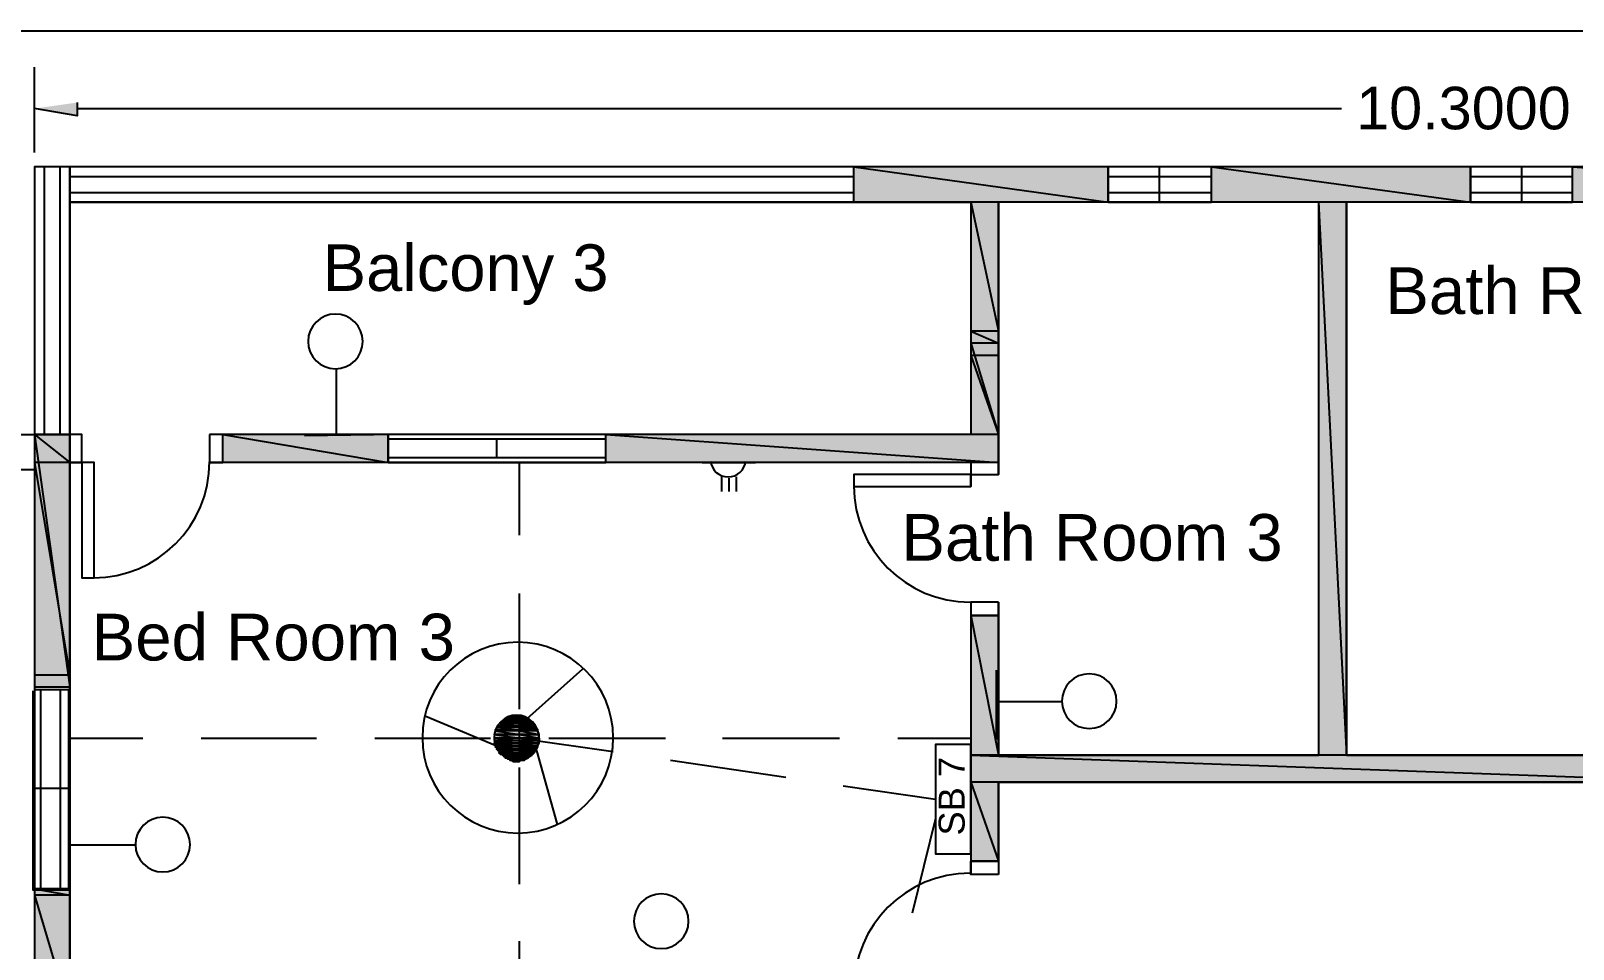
# Model space of a CAD drawing. Header units: millimetres. Extents: x 68 to 342, y 10 to 204.
# Drawn here: x 194.2 to 247.9, y 171.7 to 203.7 of the extents above; entities that cross this region are included whole.
import ezdxf

# ---------------------------------------------------------------- set-up
doc = ezdxf.new("R2010")
doc.units = ezdxf.units.MM
doc.styles.add('Arial$001H0', font='arial.ttf')

msp = doc.modelspace()

# ---------------------------------------------------------------- hatches: boundary and pattern name
at = {"true_color": 0x000007}
for points in [[(195.782, 201.165), (195.782, 200.7), (194.301, 200.954)], [(210.895, 178.263), (211.192, 178.263), (211.192, 178.221)]]:
    msp.add_hatch(color=7, dxfattribs=at).paths.add_polyline_path(points)
at = {"true_color": 0x000008}
h = msp.add_hatch(color=8, dxfattribs=at)
h.paths.add_polyline_path([(231.681, 198.922), (222.833, 198.922), (231.681, 197.694)])
h.paths.add_polyline_path([(222.833, 198.922), (231.681, 197.694), (222.833, 197.694)])
at = {"true_color": 0x939598}
h = msp.add_hatch(color=252, dxfattribs=at)
h.paths.add_polyline_path([(231.681, 198.922), (222.833, 198.922), (231.681, 197.694)])
h.paths.add_polyline_path([(222.833, 198.922), (231.681, 197.694), (222.833, 197.694)])
at = {"true_color": 0x000008}
h = msp.add_hatch(color=8, dxfattribs=at)
h.paths.add_polyline_path([(244.296, 198.922), (235.279, 198.922), (244.296, 197.694)])
h.paths.add_polyline_path([(235.279, 198.922), (244.296, 197.694), (235.279, 197.694)])
h = msp.add_hatch(color=8, dxfattribs=at)
h.paths.add_polyline_path([(264.913, 198.922), (247.852, 198.922), (264.913, 197.694)])
h.paths.add_polyline_path([(247.852, 198.922), (264.913, 197.694), (247.852, 197.694)])
at = {"true_color": 0x939598}
h = msp.add_hatch(color=252, dxfattribs=at)
h.paths.add_polyline_path([(227.871, 197.694), (226.897, 197.694), (227.871, 193.207)])
h.paths.add_polyline_path([(226.897, 197.694), (227.871, 193.207), (226.897, 193.207)])
at = {"true_color": 0x000008}
h = msp.add_hatch(color=8, dxfattribs=at)
h.paths.add_polyline_path([(239.978, 197.694), (239.005, 197.694), (239.978, 178.432)])
h.paths.add_polyline_path([(239.005, 197.694), (239.978, 178.432), (239.005, 178.432)])
at = {"true_color": 0x939598}
h = msp.add_hatch(color=252, dxfattribs=at)
h.paths.add_polyline_path([(227.871, 193.207), (226.897, 193.207), (227.871, 192.783)])
h.paths.add_polyline_path([(226.897, 193.207), (227.871, 192.783), (226.897, 192.783)])
h = msp.add_hatch(color=252, dxfattribs=at)
h.paths.add_polyline_path([(227.871, 192.783), (226.897, 192.783), (227.871, 189.608)])
h.paths.add_polyline_path([(226.897, 192.783), (227.871, 189.608), (226.897, 189.608)])
at = {"true_color": 0x000008}
h = msp.add_hatch(color=8, dxfattribs=at)
h.paths.add_polyline_path([(227.871, 192.36), (226.897, 192.36), (227.871, 189.608)])
h.paths.add_polyline_path([(226.897, 192.36), (227.871, 189.608), (226.897, 189.608)])
at = {"true_color": 0x939598}
h = msp.add_hatch(color=252, dxfattribs=at)
h.paths.add_polyline_path([(195.528, 189.608), (194.301, 189.608), (195.528, 180.803)])
h.paths.add_polyline_path([(194.301, 189.608), (195.528, 180.803), (194.301, 180.803)])
at = {"true_color": 0x000008}
h = msp.add_hatch(color=8, dxfattribs=at)
h.paths.add_polyline_path([(195.528, 189.608), (194.301, 189.608), (195.528, 188.635)])
h.paths.add_polyline_path([(194.301, 189.608), (195.528, 188.635), (194.301, 188.635)])
h = msp.add_hatch(color=8, dxfattribs=at)
h.paths.add_polyline_path([(206.62, 189.608), (200.862, 189.608), (206.62, 188.635)])
h.paths.add_polyline_path([(200.862, 189.608), (206.62, 188.635), (200.862, 188.635)])
h = msp.add_hatch(color=8, dxfattribs=at)
h.paths.add_polyline_path([(227.871, 189.608), (214.197, 189.608), (227.871, 188.635)])
h.paths.add_polyline_path([(214.197, 189.608), (227.871, 188.635), (214.197, 188.635)])
at = {"true_color": 0x939598}
h = msp.add_hatch(color=252, dxfattribs=at)
h.paths.add_polyline_path([(227.871, 189.608), (214.197, 189.608), (227.871, 188.635)])
h.paths.add_polyline_path([(214.197, 189.608), (227.871, 188.635), (214.197, 188.635)])
at = {"true_color": 0x000008}
h = msp.add_hatch(color=8, dxfattribs=at)
h.paths.add_polyline_path([(195.528, 188.635), (194.301, 188.635), (195.528, 181.226)])
h.paths.add_polyline_path([(194.301, 188.635), (195.528, 181.226), (194.301, 181.226)])
h = msp.add_hatch(color=8, dxfattribs=at)
h.paths.add_polyline_path([(227.871, 183.301), (226.897, 183.301), (227.871, 178.432)])
h.paths.add_polyline_path([(226.897, 183.301), (227.871, 178.432), (226.897, 178.432)])
at = {"true_color": 0x000007}
h = msp.add_hatch(color=7, dxfattribs=at)
h.paths.add_polyline_path([(211.192, 179.406), (210.43, 179.406), (211.192, 179.321)])
h.paths.add_polyline_path([(210.43, 179.406), (211.192, 179.321), (210.345, 179.321)])
h = msp.add_hatch(color=7, dxfattribs=at)
h.paths.add_polyline_path([(211.192, 179.533), (210.514, 179.533), (211.192, 179.448)])
h.paths.add_polyline_path([(210.514, 179.533), (211.192, 179.448), (210.43, 179.448)])
h = msp.add_hatch(color=7, dxfattribs=at)
h.paths.add_polyline_path([(211.192, 179.448), (210.43, 179.448), (211.192, 179.406)])
h.paths.add_polyline_path([(210.43, 179.448), (211.192, 179.406), (210.43, 179.406)])
h = msp.add_hatch(color=7, dxfattribs=at)
h.paths.add_polyline_path([(211.192, 179.618), (210.599, 179.618), (211.192, 179.575)])
h.paths.add_polyline_path([(210.599, 179.618), (211.192, 179.575), (210.514, 179.575)])
h = msp.add_hatch(color=7, dxfattribs=at)
h.paths.add_polyline_path([(211.192, 179.575), (210.514, 179.575), (211.192, 179.533)])
h.paths.add_polyline_path([(210.514, 179.575), (211.192, 179.533), (210.514, 179.533)])
h = msp.add_hatch(color=7, dxfattribs=at)
h.paths.add_polyline_path([(211.192, 179.66), (210.641, 179.66), (211.192, 179.618)])
h.paths.add_polyline_path([(210.641, 179.66), (211.192, 179.618), (210.599, 179.618)])
h = msp.add_hatch(color=7, dxfattribs=at)
h.paths.add_polyline_path([(211.192, 179.702), (210.726, 179.702), (211.192, 179.66)])
h.paths.add_polyline_path([(210.726, 179.702), (211.192, 179.66), (210.641, 179.66)])
h = msp.add_hatch(color=7, dxfattribs=at)
h.paths.add_polyline_path([(211.192, 179.745), (210.768, 179.745), (211.192, 179.702)])
h.paths.add_polyline_path([(210.768, 179.745), (211.192, 179.702), (210.726, 179.702)])
h = msp.add_hatch(color=7, dxfattribs=at)
h.paths.add_polyline_path([(211.192, 179.745), (210.853, 179.745)])
h.paths.add_polyline_path([(210.853, 179.745), (211.192, 179.745), (210.768, 179.745)])
h = msp.add_hatch(color=7, dxfattribs=at)
h.paths.add_polyline_path([(211.192, 179.787), (210.895, 179.787), (211.192, 179.745)])
h.paths.add_polyline_path([(210.895, 179.787), (211.192, 179.745), (210.853, 179.745)])
h = msp.add_hatch(color=7, dxfattribs=at)
h.paths.add_polyline_path([(211.192, 179.787), (210.98, 179.787)])
h.paths.add_polyline_path([(210.98, 179.787), (211.192, 179.787), (210.895, 179.787)])
h = msp.add_hatch(color=7, dxfattribs=at)
h.paths.add_polyline_path([(211.234, 179.787), (211.192, 179.787), (211.361, 179.745)])
h.paths.add_polyline_path([(211.192, 179.787), (211.361, 179.745), (211.192, 179.745)])
h = msp.add_hatch(color=7, dxfattribs=at)
h.paths.add_polyline_path([(211.403, 179.745), (211.192, 179.745)])
h.paths.add_polyline_path([(211.403, 179.745), (211.192, 179.745), (211.361, 179.745)])
h = msp.add_hatch(color=7, dxfattribs=at)
h.paths.add_polyline_path([(211.403, 179.745), (211.192, 179.745), (211.446, 179.702)])
h.paths.add_polyline_path([(211.192, 179.745), (211.446, 179.702), (211.192, 179.702)])
h = msp.add_hatch(color=7, dxfattribs=at)
h.paths.add_polyline_path([(211.446, 179.702), (211.192, 179.702), (211.53, 179.66)])
h.paths.add_polyline_path([(211.192, 179.702), (211.53, 179.66), (211.192, 179.66)])
h = msp.add_hatch(color=7, dxfattribs=at)
h.paths.add_polyline_path([(211.53, 179.66), (211.192, 179.66), (211.573, 179.618)])
h.paths.add_polyline_path([(211.192, 179.66), (211.573, 179.618), (211.192, 179.618)])
h = msp.add_hatch(color=7, dxfattribs=at)
h.paths.add_polyline_path([(211.573, 179.618), (211.192, 179.618), (211.657, 179.575)])
h.paths.add_polyline_path([(211.192, 179.618), (211.657, 179.575), (211.192, 179.575)])
h = msp.add_hatch(color=7, dxfattribs=at)
h.paths.add_polyline_path([(211.657, 179.575), (211.192, 179.575), (211.7, 179.533)])
h.paths.add_polyline_path([(211.192, 179.575), (211.7, 179.533), (211.192, 179.533)])
h = msp.add_hatch(color=7, dxfattribs=at)
h.paths.add_polyline_path([(211.7, 179.533), (211.192, 179.533), (211.742, 179.448)])
h.paths.add_polyline_path([(211.192, 179.533), (211.742, 179.448), (211.192, 179.448)])
h = msp.add_hatch(color=7, dxfattribs=at)
h.paths.add_polyline_path([(211.742, 179.448), (211.192, 179.448), (211.742, 179.406)])
h.paths.add_polyline_path([(211.192, 179.448), (211.742, 179.406), (211.192, 179.406)])
h = msp.add_hatch(color=7, dxfattribs=at)
h.paths.add_polyline_path([(211.742, 179.406), (211.192, 179.406), (211.827, 179.321)])
h.paths.add_polyline_path([(211.192, 179.406), (211.827, 179.321), (211.192, 179.321)])
h = msp.add_hatch(color=7, dxfattribs=at)
h.paths.add_polyline_path([(211.192, 179.279), (210.345, 179.279), (211.192, 179.152)])
h.paths.add_polyline_path([(210.345, 179.279), (211.192, 179.152), (210.303, 179.152)])
h = msp.add_hatch(color=7, dxfattribs=at)
h.paths.add_polyline_path([(211.192, 179.152), (210.303, 179.152), (211.192, 179.025)])
h.paths.add_polyline_path([(210.303, 179.152), (211.192, 179.025), (210.303, 179.025)])
h = msp.add_hatch(color=7, dxfattribs=at)
h.paths.add_polyline_path([(211.192, 179.025), (210.303, 179.025), (211.192, 178.94)])
h.paths.add_polyline_path([(210.303, 179.025), (211.192, 178.94), (210.303, 178.94)])
h = msp.add_hatch(color=7, dxfattribs=at)
h.paths.add_polyline_path([(211.192, 178.94), (210.303, 178.94), (211.192, 178.856)])
h.paths.add_polyline_path([(210.303, 178.94), (211.192, 178.856), (210.303, 178.856)])
h = msp.add_hatch(color=7, dxfattribs=at)
h.paths.add_polyline_path([(211.192, 178.856), (210.303, 178.856), (211.192, 178.771)])
h.paths.add_polyline_path([(210.303, 178.856), (211.192, 178.771), (210.345, 178.771)])
h = msp.add_hatch(color=7, dxfattribs=at)
h.paths.add_polyline_path([(211.192, 179.321), (210.345, 179.321), (211.192, 179.279)])
h.paths.add_polyline_path([(210.345, 179.321), (211.192, 179.279), (210.345, 179.279)])
h = msp.add_hatch(color=7, dxfattribs=at)
h.paths.add_polyline_path([(211.827, 179.321), (211.192, 179.321), (211.827, 179.279)])
h.paths.add_polyline_path([(211.192, 179.321), (211.827, 179.279), (211.192, 179.279)])
h = msp.add_hatch(color=7, dxfattribs=at)
h.paths.add_polyline_path([(211.827, 179.279), (211.192, 179.279), (211.869, 179.152)])
h.paths.add_polyline_path([(211.192, 179.279), (211.869, 179.152), (211.192, 179.152)])
h = msp.add_hatch(color=7, dxfattribs=at)
h.paths.add_polyline_path([(211.869, 179.152), (211.192, 179.152), (211.869, 179.025)])
h.paths.add_polyline_path([(211.192, 179.152), (211.869, 179.025), (211.192, 179.025)])
h = msp.add_hatch(color=7, dxfattribs=at)
h.paths.add_polyline_path([(211.192, 179.025), (211.276, 179.025), (211.869, 179.025)])
h.paths.add_polyline_path([(211.276, 179.025), (211.869, 179.025), (211.869, 178.94)])
h = msp.add_hatch(color=7, dxfattribs=at)
h.paths.add_polyline_path([(211.276, 179.025), (211.192, 179.025), (211.869, 178.94)])
h.paths.add_polyline_path([(211.192, 179.025), (211.869, 178.94), (211.192, 178.94)])
h = msp.add_hatch(color=7, dxfattribs=at)
h.paths.add_polyline_path([(211.869, 178.94), (211.192, 178.94), (211.869, 178.856)])
h.paths.add_polyline_path([(211.192, 178.94), (211.869, 178.856), (211.192, 178.856)])
h = msp.add_hatch(color=7, dxfattribs=at)
h.paths.add_polyline_path([(211.869, 178.856), (211.192, 178.856), (211.827, 178.771)])
h.paths.add_polyline_path([(211.192, 178.856), (211.827, 178.771), (211.192, 178.771)])
h = msp.add_hatch(color=7, dxfattribs=at)
h.paths.add_polyline_path([(211.192, 178.771), (210.345, 178.771), (211.192, 178.729)])
h.paths.add_polyline_path([(210.345, 178.771), (211.192, 178.729), (210.345, 178.729)])
h = msp.add_hatch(color=7, dxfattribs=at)
h.paths.add_polyline_path([(211.192, 178.729), (210.345, 178.729), (211.192, 178.644)])
h.paths.add_polyline_path([(210.345, 178.729), (211.192, 178.644), (210.387, 178.644)])
h = msp.add_hatch(color=7, dxfattribs=at)
h.paths.add_polyline_path([(211.192, 178.644), (210.387, 178.644), (211.192, 178.602)])
h.paths.add_polyline_path([(210.387, 178.644), (211.192, 178.602), (210.43, 178.602)])
h = msp.add_hatch(color=7, dxfattribs=at)
h.paths.add_polyline_path([(211.192, 178.602), (210.43, 178.602), (211.192, 178.517)])
h.paths.add_polyline_path([(210.43, 178.602), (211.192, 178.517), (210.472, 178.517)])
h = msp.add_hatch(color=7, dxfattribs=at)
h.paths.add_polyline_path([(211.192, 178.517), (210.472, 178.517), (211.192, 178.475)])
h.paths.add_polyline_path([(210.472, 178.517), (211.192, 178.475), (210.514, 178.475)])
h = msp.add_hatch(color=7, dxfattribs=at)
h.paths.add_polyline_path([(211.192, 178.475), (210.514, 178.475), (211.192, 178.432)])
h.paths.add_polyline_path([(210.514, 178.475), (211.192, 178.432), (210.599, 178.432)])
h = msp.add_hatch(color=7, dxfattribs=at)
h.paths.add_polyline_path([(211.192, 178.432), (210.599, 178.432), (211.192, 178.39)])
h.paths.add_polyline_path([(210.599, 178.432), (211.192, 178.39), (210.641, 178.39)])
h = msp.add_hatch(color=7, dxfattribs=at)
h.paths.add_polyline_path([(211.192, 178.39), (210.641, 178.39), (211.192, 178.348)])
h.paths.add_polyline_path([(210.641, 178.39), (211.192, 178.348), (210.684, 178.348)])
h = msp.add_hatch(color=7, dxfattribs=at)
h.paths.add_polyline_path([(211.192, 178.348), (210.684, 178.348), (211.192, 178.305)])
h.paths.add_polyline_path([(210.684, 178.348), (211.192, 178.305), (210.768, 178.305)])
h = msp.add_hatch(color=7, dxfattribs=at)
h.paths.add_polyline_path([(211.192, 178.305), (210.768, 178.305), (211.192, 178.263)])
h.paths.add_polyline_path([(210.768, 178.305), (211.192, 178.263), (210.853, 178.263)])
h = msp.add_hatch(color=7, dxfattribs=at)
h.paths.add_polyline_path([(211.827, 178.771), (211.192, 178.771), (211.827, 178.729)])
h.paths.add_polyline_path([(211.192, 178.771), (211.827, 178.729), (211.192, 178.729)])
h = msp.add_hatch(color=7, dxfattribs=at)
h.paths.add_polyline_path([(211.827, 178.729), (211.192, 178.729), (211.784, 178.644)])
h.paths.add_polyline_path([(211.192, 178.729), (211.784, 178.644), (211.192, 178.644)])
h = msp.add_hatch(color=7, dxfattribs=at)
h.paths.add_polyline_path([(211.784, 178.644), (211.192, 178.644), (211.742, 178.602)])
h.paths.add_polyline_path([(211.192, 178.644), (211.742, 178.602), (211.192, 178.602)])
h = msp.add_hatch(color=7, dxfattribs=at)
h.paths.add_polyline_path([(211.742, 178.602), (211.192, 178.602), (211.7, 178.517)])
h.paths.add_polyline_path([(211.192, 178.602), (211.7, 178.517), (211.192, 178.517)])
h = msp.add_hatch(color=7, dxfattribs=at)
h.paths.add_polyline_path([(211.7, 178.517), (211.192, 178.517), (211.657, 178.475)])
h.paths.add_polyline_path([(211.192, 178.517), (211.657, 178.475), (211.192, 178.475)])
h = msp.add_hatch(color=7, dxfattribs=at)
h.paths.add_polyline_path([(211.657, 178.475), (211.192, 178.475), (211.615, 178.432)])
h.paths.add_polyline_path([(211.192, 178.475), (211.615, 178.432), (211.192, 178.432)])
h = msp.add_hatch(color=7, dxfattribs=at)
h.paths.add_polyline_path([(211.615, 178.432), (211.192, 178.432), (211.53, 178.39)])
h.paths.add_polyline_path([(211.192, 178.432), (211.53, 178.39), (211.192, 178.39)])
h = msp.add_hatch(color=7, dxfattribs=at)
h.paths.add_polyline_path([(211.53, 178.39), (211.192, 178.39), (211.488, 178.348)])
h.paths.add_polyline_path([(211.192, 178.39), (211.488, 178.348), (211.192, 178.348)])
h = msp.add_hatch(color=7, dxfattribs=at)
h.paths.add_polyline_path([(211.488, 178.348), (211.192, 178.348), (211.403, 178.305)])
h.paths.add_polyline_path([(211.192, 178.348), (211.403, 178.305), (211.192, 178.305)])
h = msp.add_hatch(color=7, dxfattribs=at)
h.paths.add_polyline_path([(211.403, 178.305), (211.192, 178.305), (211.361, 178.263)])
h.paths.add_polyline_path([(211.192, 178.305), (211.361, 178.263), (211.192, 178.263)])
at = {"true_color": 0x000008}
h = msp.add_hatch(color=8, dxfattribs=at)
h.paths.add_polyline_path([(253.102, 178.432), (226.897, 178.432), (253.102, 177.501)])
h.paths.add_polyline_path([(226.897, 178.432), (253.102, 177.501), (226.897, 177.501)])
at = {"true_color": 0x000007}
h = msp.add_hatch(color=7, dxfattribs=at)
h.paths.add_polyline_path([(211.192, 178.263), (210.853, 178.263)])
h.paths.add_polyline_path([(210.853, 178.263), (211.192, 178.263), (210.895, 178.263)])
h = msp.add_hatch(color=7, dxfattribs=at)
h.paths.add_polyline_path([(210.895, 178.263), (210.98, 178.221), (211.192, 178.221)])
h.paths.add_polyline_path([(210.98, 178.221), (211.192, 178.221), (211.065, 178.221)])
h = msp.add_hatch(color=7, dxfattribs=at)
h.paths.add_polyline_path([(211.361, 178.263), (211.234, 178.263), (211.192, 178.263)])
h.paths.add_polyline_path([(211.234, 178.263), (211.192, 178.263)])
h.paths.add_polyline_path([(211.192, 178.263), (211.234, 178.263), (211.192, 178.221)])
at = {"true_color": 0x000008}
h = msp.add_hatch(color=8, dxfattribs=at)
h.paths.add_polyline_path([(227.871, 177.501), (226.897, 177.501), (227.871, 174.749)])
h.paths.add_polyline_path([(226.897, 177.501), (227.871, 174.749), (226.897, 174.749)])
at = {"true_color": 0x939598}
h = msp.add_hatch(color=252, dxfattribs=at)
h.paths.add_polyline_path([(195.528, 173.776), (194.301, 173.776), (195.528, 173.564)])
h.paths.add_polyline_path([(194.301, 173.776), (195.528, 173.564), (194.301, 173.564)])
h = msp.add_hatch(color=252, dxfattribs=at)
h.paths.add_polyline_path([(195.528, 173.564), (194.301, 173.564), (195.528, 169.415)])
h.paths.add_polyline_path([(194.301, 173.564), (195.528, 169.415), (194.301, 169.415)])

# ---------------------------------------------------------------- linework, layer by layer
at = {"color": 7, "linetype": 'Continuous', "lineweight": 25, "true_color": 0x000007}
for p, q in [((194.301, 199.43), (194.301, 202.393)), ((195.782, 200.954), (239.809, 200.954)), ((195.528, 197.694), (226.897, 197.694)), ((195.528, 189.608), (195.528, 197.694)), ((195.528, 197.694), (226.897, 197.694)), ((195.528, 189.608), (195.528, 197.694)), ((239.005, 197.694), (227.871, 197.694)), ((227.871, 197.694), (227.871, 197.271)), ((239.005, 197.694), (239.005, 178.432)), ((252.128, 197.694), (239.978, 197.694)), ((252.128, 197.694), (239.978, 197.694)), ((239.978, 197.694), (239.978, 178.432)), ((227.871, 192.783), (227.871, 188.211)), ((227.871, 192.783), (227.871, 188.211)), ((204.799, 191.894), (204.799, 189.608)), ((190.237, 189.608), (194.301, 189.608)), ((195.952, 189.608), (195.528, 189.608)), ((226.897, 189.608), (200.397, 189.608)), ((203.699, 189.566), (206.112, 189.608)), ((195.528, 188.635), (195.528, 169.415)), ((196.375, 188.635), (195.528, 188.635)), ((226.897, 188.635), (200.397, 188.635)), ((217.542, 188.635), (219.404, 188.635)), ((226.897, 188.635), (226.897, 187.788)), ((190.237, 188.381), (194.301, 188.381)), ((218.219, 188.127), (218.219, 187.619)), ((218.473, 188.084), (218.473, 187.619)), ((218.727, 188.127), (218.727, 187.619)), ((226.897, 183.766), (226.897, 174.284)), ((227.871, 183.766), (227.871, 178.432)), ((227.871, 183.766), (227.871, 178.432)), ((211.446, 179.702), (213.393, 181.438)), ((227.786, 181.396), (227.786, 178.983)), ((230.072, 180.295), (227.786, 180.295)), ((210.345, 178.771), (207.932, 179.787)), ((211.784, 178.602), (212.504, 176.019)), ((227.871, 178.432), (239.005, 178.432)), ((227.871, 177.501), (252.128, 177.501)), ((227.871, 177.501), (227.871, 174.284)), ((195.528, 176.4), (195.528, 173.987)), ((197.814, 175.3), (195.528, 175.3)), ((195.528, 173.649), (195.528, 173.649))]:
    msp.add_line(p, q, dxfattribs=at)
at = {"color": 3, "linetype": 'Continuous', "lineweight": 25, "true_color": 0x000003}
for p, q in [((194.639, 198.922), (194.639, 189.608)), ((195.19, 189.608), (195.19, 198.922)), ((195.528, 198.922), (195.528, 197.694)), ((195.528, 189.608), (195.528, 198.922)), ((235.279, 198.922), (231.681, 198.922)), ((233.459, 198.922), (233.459, 197.694)), ((235.279, 197.694), (235.279, 198.922)), ((247.852, 198.922), (244.296, 198.922)), ((246.074, 198.922), (246.074, 197.694)), ((247.852, 197.694), (247.852, 198.922)), ((222.833, 198.583), (195.528, 198.583)), ((235.279, 198.583), (231.681, 198.583)), ((247.852, 198.583), (244.296, 198.583)), ((195.528, 198.033), (222.833, 198.033)), ((195.528, 197.694), (222.833, 197.694)), ((231.681, 198.033), (235.279, 198.033)), ((244.296, 198.033), (247.852, 198.033)), ((194.301, 189.608), (195.528, 189.608)), ((214.197, 189.608), (206.62, 189.608)), ((214.197, 188.635), (214.197, 189.608)), ((214.197, 189.439), (206.62, 189.439)), ((210.387, 189.439), (210.387, 188.804)), ((206.62, 188.804), (214.197, 188.804)), ((194.301, 181.142), (194.301, 181.142)), ((194.512, 180.718), (194.512, 173.776)), ((195.19, 180.676), (195.19, 173.776)), ((194.301, 177.289), (195.528, 177.289))]:
    msp.add_line(p, q, dxfattribs=at)
at = {"color": 5, "linetype": 'Continuous', "lineweight": 25, "true_color": 0x000005}
for p, q in [((211.192, 186.095), (211.192, 188.635)), ((211.192, 180.041), (211.192, 184.063)), ((195.528, 179.025), (198.068, 179.025)), ((200.1, 179.025), (204.122, 179.025)), ((206.154, 179.025), (210.176, 179.025)), ((211.192, 179.025), (214.451, 178.559)), ((212.208, 179.025), (216.272, 179.025)), ((218.261, 179.025), (222.325, 179.025)), ((224.357, 179.025), (226.897, 179.025)), ((211.192, 173.945), (211.192, 178.009)), ((216.441, 178.263), (220.463, 177.67)), ((222.452, 177.374), (225.67, 176.908)), ((211.192, 169.415), (211.192, 171.955))]:
    msp.add_line(p, q, dxfattribs=at)
at = {"color": 1, "linetype": 'Continuous', "lineweight": 25, "true_color": 0x000001}
msp.add_line((225.67, 176.231), (224.865, 172.929), dxfattribs=at)
at = {"color": 7, "linetype": 'Continuous', "lineweight": 25, "true_color": 0x000007}
for points in [[(68.19, 203.663), (303.309, 203.663), (303.309, 10.03), (68.19, 10.03)], [(226.897, 175.003), (226.897, 178.813), (225.67, 178.813), (225.67, 175.003)]]:
    msp.add_lwpolyline(points, close=True, dxfattribs=at)
at = {"color": 7, "linetype": 'Continuous', "lineweight": -2, "true_color": 0x000007}
for points in [[(195.782, 201.165), (195.782, 200.7), (194.301, 200.954)], [(210.43, 179.406), (211.192, 179.321), (210.345, 179.321)], [(210.514, 179.533), (211.192, 179.448), (210.43, 179.448)], [(210.43, 179.448), (211.192, 179.406), (210.43, 179.406)], [(210.599, 179.618), (211.192, 179.575), (210.514, 179.575)], [(210.514, 179.575), (211.192, 179.533), (210.514, 179.533)], [(210.641, 179.66), (211.192, 179.618), (210.599, 179.618)], [(210.726, 179.702), (211.192, 179.66), (210.641, 179.66)], [(210.768, 179.745), (211.192, 179.702), (210.726, 179.702)], [(210.853, 179.745), (211.192, 179.745), (210.768, 179.745)], [(210.895, 179.787), (211.192, 179.745), (210.853, 179.745)], [(210.98, 179.787), (211.192, 179.787), (210.895, 179.787)], [(211.065, 179.787), (211.192, 179.787), (210.98, 179.787)], [(211.192, 179.787), (211.234, 179.787), (211.234, 179.787)], [(211.192, 179.787), (211.361, 179.745), (211.192, 179.745)], [(211.403, 179.745), (211.192, 179.745), (211.361, 179.745)], [(211.192, 179.745), (211.446, 179.702), (211.192, 179.702)], [(211.192, 179.702), (211.53, 179.66), (211.192, 179.66)], [(211.192, 179.66), (211.573, 179.618), (211.192, 179.618)], [(211.192, 179.618), (211.657, 179.575), (211.192, 179.575)], [(211.192, 179.575), (211.7, 179.533), (211.192, 179.533)], [(211.192, 179.533), (211.742, 179.448), (211.192, 179.448)], [(211.192, 179.448), (211.742, 179.406), (211.192, 179.406)], [(211.192, 179.406), (211.827, 179.321), (211.192, 179.321)], [(210.345, 179.279), (211.192, 179.152), (210.303, 179.152)], [(211.192, 179.152), (211.192, 179.152), (210.303, 179.152)], [(210.303, 179.152), (211.192, 179.025), (210.303, 179.025)], [(211.192, 179.025), (211.192, 179.025), (210.303, 179.025)], [(210.303, 179.025), (211.192, 178.94), (210.303, 178.94)], [(210.303, 178.94), (211.192, 178.856), (210.303, 178.856)], [(210.303, 178.856), (211.192, 178.771), (210.345, 178.771)], [(210.345, 179.321), (211.192, 179.279), (210.345, 179.279)], [(211.192, 179.321), (211.827, 179.279), (211.192, 179.279)], [(211.192, 179.279), (211.869, 179.152), (211.192, 179.152)], [(211.869, 179.152), (211.869, 179.152), (211.192, 179.152)], [(211.192, 179.152), (211.869, 179.025), (211.192, 179.025)], [(211.192, 179.025), (211.276, 179.025), (211.276, 179.025)], [(211.192, 179.025), (211.869, 179.025), (211.869, 179.025)], [(211.192, 179.025), (211.869, 178.94), (211.192, 178.94)], [(211.192, 178.94), (211.869, 178.856), (211.192, 178.856)], [(211.192, 178.856), (211.827, 178.771), (211.192, 178.771)], [(211.276, 179.025), (211.869, 179.025), (211.869, 178.94)], [(210.345, 178.771), (211.192, 178.729), (210.345, 178.729)], [(210.345, 178.729), (211.192, 178.644), (210.387, 178.644)], [(210.387, 178.644), (211.192, 178.602), (210.43, 178.602)], [(210.43, 178.602), (211.192, 178.517), (210.472, 178.517)], [(210.472, 178.517), (211.192, 178.475), (210.514, 178.475)], [(210.514, 178.475), (211.192, 178.432), (210.599, 178.432)], [(210.599, 178.432), (211.192, 178.39), (210.641, 178.39)], [(210.641, 178.39), (211.192, 178.348), (210.684, 178.348)], [(210.684, 178.348), (211.192, 178.305), (210.768, 178.305)], [(210.768, 178.305), (211.192, 178.263), (210.853, 178.263)], [(211.192, 178.771), (211.827, 178.729), (211.192, 178.729)], [(211.192, 178.729), (211.784, 178.644), (211.192, 178.644)], [(211.192, 178.644), (211.742, 178.602), (211.192, 178.602)], [(211.192, 178.602), (211.7, 178.517), (211.192, 178.517)], [(211.192, 178.517), (211.657, 178.475), (211.192, 178.475)], [(211.192, 178.475), (211.615, 178.432), (211.192, 178.432)], [(211.192, 178.432), (211.53, 178.39), (211.192, 178.39)], [(211.192, 178.39), (211.488, 178.348), (211.192, 178.348)], [(211.192, 178.348), (211.403, 178.305), (211.192, 178.305)], [(211.192, 178.305), (211.361, 178.263), (211.192, 178.263)], [(210.853, 178.263), (211.192, 178.263), (210.895, 178.263)], [(210.895, 178.263), (211.192, 178.263), (211.192, 178.221)], [(210.98, 178.221), (211.192, 178.221), (211.065, 178.221)], [(211.192, 178.263), (211.234, 178.263), (211.192, 178.221)]]:
    msp.add_lwpolyline(points, dxfattribs=at)
at = {"color": 7, "linetype": 'Continuous', "lineweight": 25, "true_color": 0x000007}
for points in [[(194.301, 128.564), (194.301, 115.61), (293.784, 115.61), (293.784, 198.922), (194.301, 198.922), (194.301, 137.454)], [(226.897, 197.694), (195.528, 197.694), (195.528, 189.608)], [(226.897, 197.694), (226.897, 193.207), (226.897, 189.608)], [(239.005, 197.694), (227.871, 197.694), (227.871, 197.271)], [(227.871, 197.694), (227.871, 192.783), (227.871, 189.608)], [(239.978, 178.432), (252.128, 178.432), (252.128, 192.783)], [(226.897, 170.262), (226.897, 169.415), (195.528, 169.415), (195.528, 188.635)]]:
    msp.add_lwpolyline(points, dxfattribs=at)
at = {"color": 3, "linetype": 'Continuous', "lineweight": 25, "true_color": 0x000003}
for points in [[(195.528, 198.922), (194.301, 198.922), (194.301, 189.608)], [(222.833, 197.694), (222.833, 198.922), (195.528, 198.922)], [(231.681, 198.922), (231.681, 197.694), (235.279, 197.694)], [(244.296, 198.922), (244.296, 197.694), (247.852, 197.694)], [(206.62, 189.608), (206.62, 188.635), (214.197, 188.635)], [(195.528, 173.776), (195.528, 180.803), (194.301, 180.803), (194.301, 173.776), (195.528, 173.776), (195.528, 181.015), (195.528, 181.015)], [(195.528, 173.606), (195.528, 181.142), (195.528, 181.142)], [(194.343, 180.718), (195.486, 180.718), (195.486, 173.733), (194.258, 173.733), (194.258, 180.676)]]:
    msp.add_lwpolyline(points, dxfattribs=at)
at = {"color": 8, "linetype": 'Continuous', "lineweight": -2, "true_color": 0x000008}
for points in [[(231.681, 198.922), (222.833, 198.922), (231.681, 197.694)], [(244.296, 198.922), (235.279, 198.922), (244.296, 197.694)], [(264.913, 198.922), (247.852, 198.922), (264.913, 197.694)], [(239.978, 197.694), (239.005, 197.694), (239.978, 178.432)], [(227.871, 192.36), (226.897, 192.36), (227.871, 189.608)], [(195.528, 189.608), (194.301, 189.608), (195.528, 188.635)], [(206.62, 189.608), (200.862, 189.608), (206.62, 188.635)], [(227.871, 189.608), (214.197, 189.608), (227.871, 188.635)], [(195.528, 188.635), (194.301, 188.635), (195.528, 181.226)], [(227.871, 183.301), (226.897, 183.301), (227.871, 178.432)], [(253.102, 178.432), (226.897, 178.432), (253.102, 177.501)], [(227.871, 177.501), (226.897, 177.501), (227.871, 174.749)]]:
    msp.add_lwpolyline(points, close=True, dxfattribs=at)
for points in [[(222.833, 198.922), (231.681, 197.694), (222.833, 197.694)], [(235.279, 198.922), (244.296, 197.694), (235.279, 197.694)], [(247.852, 198.922), (264.913, 197.694), (247.852, 197.694)], [(239.005, 197.694), (239.978, 178.432), (239.005, 178.432)], [(226.897, 192.36), (227.871, 189.608), (226.897, 189.608)], [(194.301, 189.608), (195.528, 188.635), (194.301, 188.635)], [(200.862, 189.608), (206.62, 188.635), (200.862, 188.635)], [(214.197, 189.608), (227.871, 188.635), (214.197, 188.635)], [(194.301, 188.635), (195.528, 181.226), (194.301, 181.226)], [(226.897, 183.301), (227.871, 178.432), (226.897, 178.432)], [(226.897, 178.432), (253.102, 177.501), (226.897, 177.501)], [(226.897, 177.501), (227.871, 174.749), (226.897, 174.749)]]:
    msp.add_lwpolyline(points, dxfattribs=at)
at = {"color": 252, "linetype": 'Continuous', "lineweight": -2, "true_color": 0x939598}
for points in [[(231.681, 198.922), (222.833, 198.922), (231.681, 197.694)], [(227.871, 197.694), (226.897, 197.694), (227.871, 193.207)], [(227.871, 193.207), (226.897, 193.207), (227.871, 192.783)], [(227.871, 192.783), (226.897, 192.783), (227.871, 189.608)], [(195.528, 189.608), (194.301, 189.608), (195.528, 180.803)], [(227.871, 189.608), (214.197, 189.608), (227.871, 188.635)], [(195.528, 173.776), (194.301, 173.776), (195.528, 173.564)], [(195.528, 173.564), (194.301, 173.564), (195.528, 169.415)]]:
    msp.add_lwpolyline(points, close=True, dxfattribs=at)
for points in [[(222.833, 198.922), (231.681, 197.694), (222.833, 197.694)], [(226.897, 197.694), (227.871, 193.207), (226.897, 193.207)], [(226.897, 193.207), (227.871, 192.783), (226.897, 192.783)], [(226.897, 192.783), (227.871, 189.608), (226.897, 189.608)], [(194.301, 189.608), (195.528, 180.803), (194.301, 180.803)], [(214.197, 189.608), (227.871, 188.635), (214.197, 188.635)], [(194.301, 173.776), (195.528, 173.564), (194.301, 173.564)], [(194.301, 173.564), (195.528, 169.415), (194.301, 169.415)]]:
    msp.add_lwpolyline(points, dxfattribs=at)
at = {"color": 2, "linetype": 'Continuous', "lineweight": 25, "true_color": 0x000002}
for points in [[(195.528, 189.608), (195.528, 188.635), (195.952, 188.635), (195.952, 189.608)], [(200.397, 189.608), (200.397, 188.635), (200.862, 188.635), (200.862, 189.608)], [(195.952, 188.635), (195.952, 184.613), (196.375, 184.613), (196.375, 188.635)], [(227.871, 188.635), (226.897, 188.635), (226.897, 188.211), (227.871, 188.211)], [(226.897, 188.211), (222.833, 188.211), (222.833, 187.788), (226.897, 187.788)], [(227.871, 183.766), (226.897, 183.766), (226.897, 183.301), (227.871, 183.301)], [(227.871, 174.284), (226.897, 174.284), (226.897, 174.749), (227.871, 174.749)]]:
    msp.add_lwpolyline(points, close=True, dxfattribs=at)
at = {"color": 7, "linetype": 'Continuous', "lineweight": -2, "true_color": 0x000007}
for points in [[(211.192, 179.448), (210.43, 179.448), (211.192, 179.406)], [(211.192, 179.406), (210.43, 179.406), (211.192, 179.321)], [(211.192, 179.575), (210.514, 179.575), (211.192, 179.533)], [(211.192, 179.533), (210.514, 179.533), (211.192, 179.448)], [(211.192, 179.618), (210.599, 179.618), (211.192, 179.575)], [(211.192, 179.66), (210.641, 179.66), (211.192, 179.618)], [(211.192, 179.702), (210.726, 179.702), (211.192, 179.66)], [(211.192, 179.745), (210.768, 179.745), (211.192, 179.702)], [(211.192, 179.745), (210.853, 179.745)], [(211.192, 179.787), (210.895, 179.787), (211.192, 179.745)], [(211.192, 179.787), (210.98, 179.787)], [(211.234, 179.787), (211.192, 179.787), (211.361, 179.745)], [(211.403, 179.745), (211.403, 179.745), (211.192, 179.745)], [(211.403, 179.745), (211.192, 179.745), (211.446, 179.702)], [(211.446, 179.702), (211.192, 179.702), (211.53, 179.66)], [(211.53, 179.66), (211.192, 179.66), (211.573, 179.618)], [(211.573, 179.618), (211.192, 179.618), (211.657, 179.575)], [(211.657, 179.575), (211.192, 179.575), (211.7, 179.533)], [(211.7, 179.533), (211.192, 179.533), (211.742, 179.448)], [(211.742, 179.448), (211.192, 179.448), (211.742, 179.406)], [(211.742, 179.406), (211.192, 179.406), (211.827, 179.321)], [(210.303, 179.152), (211.192, 179.152), (211.192, 179.152)], [(211.192, 179.152), (210.303, 179.152), (211.192, 179.025)], [(210.303, 179.025), (211.192, 179.025), (211.192, 179.025)], [(211.192, 179.025), (210.303, 179.025), (211.192, 178.94)], [(211.192, 178.94), (210.303, 178.94), (211.192, 178.856)], [(211.192, 178.856), (210.303, 178.856), (211.192, 178.771)], [(211.192, 179.321), (210.345, 179.321), (211.192, 179.279)], [(211.192, 179.279), (210.345, 179.279), (211.192, 179.152)], [(211.827, 179.321), (211.192, 179.321), (211.827, 179.279)], [(211.827, 179.279), (211.192, 179.279), (211.869, 179.152)], [(211.192, 179.152), (211.869, 179.152), (211.869, 179.152)], [(211.869, 179.152), (211.192, 179.152), (211.869, 179.025)], [(211.192, 179.025), (211.276, 179.025), (211.869, 179.025)], [(211.276, 179.025), (211.192, 179.025), (211.869, 178.94)], [(211.869, 178.94), (211.192, 178.94), (211.869, 178.856)], [(211.869, 178.856), (211.192, 178.856), (211.827, 178.771)], [(211.192, 178.771), (210.345, 178.771), (211.192, 178.729)], [(211.192, 178.729), (210.345, 178.729), (211.192, 178.644)], [(211.192, 178.644), (210.387, 178.644), (211.192, 178.602)], [(211.192, 178.602), (210.43, 178.602), (211.192, 178.517)], [(211.192, 178.517), (210.472, 178.517), (211.192, 178.475)], [(211.192, 178.475), (210.514, 178.475), (211.192, 178.432)], [(211.192, 178.432), (210.599, 178.432), (211.192, 178.39)], [(211.192, 178.39), (210.641, 178.39), (211.192, 178.348)], [(211.192, 178.348), (210.684, 178.348), (211.192, 178.305)], [(211.192, 178.305), (210.768, 178.305), (211.192, 178.263)], [(211.827, 178.771), (211.192, 178.771), (211.827, 178.729)], [(211.827, 178.729), (211.192, 178.729), (211.784, 178.644)], [(211.784, 178.644), (211.192, 178.644), (211.742, 178.602)], [(211.742, 178.602), (211.192, 178.602), (211.7, 178.517)], [(211.7, 178.517), (211.192, 178.517), (211.657, 178.475)], [(211.657, 178.475), (211.192, 178.475), (211.615, 178.432)], [(211.615, 178.432), (211.192, 178.432), (211.53, 178.39)], [(211.53, 178.39), (211.192, 178.39), (211.488, 178.348)], [(211.488, 178.348), (211.192, 178.348), (211.403, 178.305)], [(211.403, 178.305), (211.192, 178.305), (211.361, 178.263)], [(211.192, 178.263), (210.853, 178.263)], [(210.895, 178.263), (210.98, 178.221), (211.192, 178.221)], [(211.361, 178.263), (211.234, 178.263), (211.192, 178.263)], [(211.234, 178.263), (211.192, 178.263)]]:
    msp.add_lwpolyline(points, close=True, dxfattribs=at)
at = {"color": 7, "linetype": 'Continuous', "lineweight": 25, "true_color": 0x000007}
for points in [[(204.778, 193.799), (204.252, 193.799), (203.826, 193.373), (203.826, 192.847)], [(205.731, 192.847), (205.731, 193.373), (205.304, 193.799), (204.778, 193.799)], [(203.826, 192.847), (203.826, 192.321), (204.252, 191.894), (204.778, 191.894)], [(204.778, 191.894), (205.304, 191.894), (205.731, 192.321), (205.731, 192.847)], [(217.841, 188.681), (217.872, 188.366), (218.136, 188.127), (218.452, 188.127)], [(218.452, 188.127), (218.768, 188.127), (219.032, 188.366), (219.063, 188.681)], [(211.128, 182.369), (209.293, 182.369), (207.805, 180.882), (207.805, 179.046)], [(214.451, 179.046), (214.451, 180.882), (212.964, 182.369), (211.128, 182.369)], [(231.025, 181.269), (230.499, 181.269), (230.072, 180.842), (230.072, 180.316)], [(231.977, 180.316), (231.977, 180.842), (231.551, 181.269), (231.025, 181.269)], [(230.072, 180.316), (230.072, 179.79), (230.499, 179.364), (231.025, 179.364)], [(231.025, 179.364), (231.551, 179.364), (231.977, 179.79), (231.977, 180.316)], [(211.086, 179.829), (210.653, 179.829), (210.303, 179.479), (210.303, 179.046)], [(211.869, 179.046), (211.869, 179.479), (211.518, 179.829), (211.086, 179.829)], [(207.805, 179.046), (207.805, 177.211), (209.293, 175.723), (211.128, 175.723)], [(210.303, 179.046), (210.303, 178.614), (210.653, 178.263), (211.086, 178.263)], [(211.086, 178.263), (211.518, 178.263), (211.869, 178.614), (211.869, 179.046)], [(211.128, 175.723), (212.964, 175.723), (214.451, 177.211), (214.451, 179.046)], [(198.767, 176.273), (198.241, 176.273), (197.814, 175.847), (197.814, 175.321)], [(199.719, 175.321), (199.719, 175.847), (199.293, 176.273), (198.767, 176.273)], [(197.814, 175.321), (197.814, 174.795), (198.241, 174.368), (198.767, 174.368)], [(198.767, 174.368), (199.293, 174.368), (199.719, 174.795), (199.719, 175.321)], [(216.124, 173.606), (215.597, 173.606), (215.171, 173.18), (215.171, 172.654)], [(217.076, 172.654), (217.076, 173.18), (216.65, 173.606), (216.124, 173.606)], [(215.171, 172.654), (215.171, 172.128), (215.597, 171.701), (216.124, 171.701)], [(216.124, 171.701), (216.65, 171.701), (217.076, 172.128), (217.076, 172.654)]]:
    msp.add_open_spline(points, degree=3, dxfattribs=at)
at = {"color": 2, "linetype": 'Continuous', "lineweight": 25, "true_color": 0x000002}
for points in [[(196.354, 184.613), (198.587, 184.613), (200.397, 186.423), (200.397, 188.656)], [(222.833, 187.809), (222.833, 185.576), (224.643, 183.766), (226.876, 183.766)], [(226.876, 174.326), (224.643, 174.326), (222.833, 172.516), (222.833, 170.283)]]:
    msp.add_open_spline(points, degree=3, dxfattribs=at)

# ---------------------------------------------------------------- texts
at = {"color": 7, "true_color": 0x000007, "style": 'Arial$001H0'}
for s, height, p in [('10.3000', 1.4805, (240.317, 200.234)), ('Balcony 3', 1.6226, (204.334, 194.604)), ('Bath Room 1', 1.62827, (241.333, 193.799)), ('Bath Room 3', 1.62826, (224.484, 185.206)), ('Bed Room 3', 1.6293, (196.29, 181.734))]:
    msp.add_text(s, height=height, dxfattribs=at).set_placement(p)
msp.add_text('SB 7', height=0.9038, rotation=90, dxfattribs=at).set_placement((226.686, 175.638))

doc.saveas('drawing.dxf')
